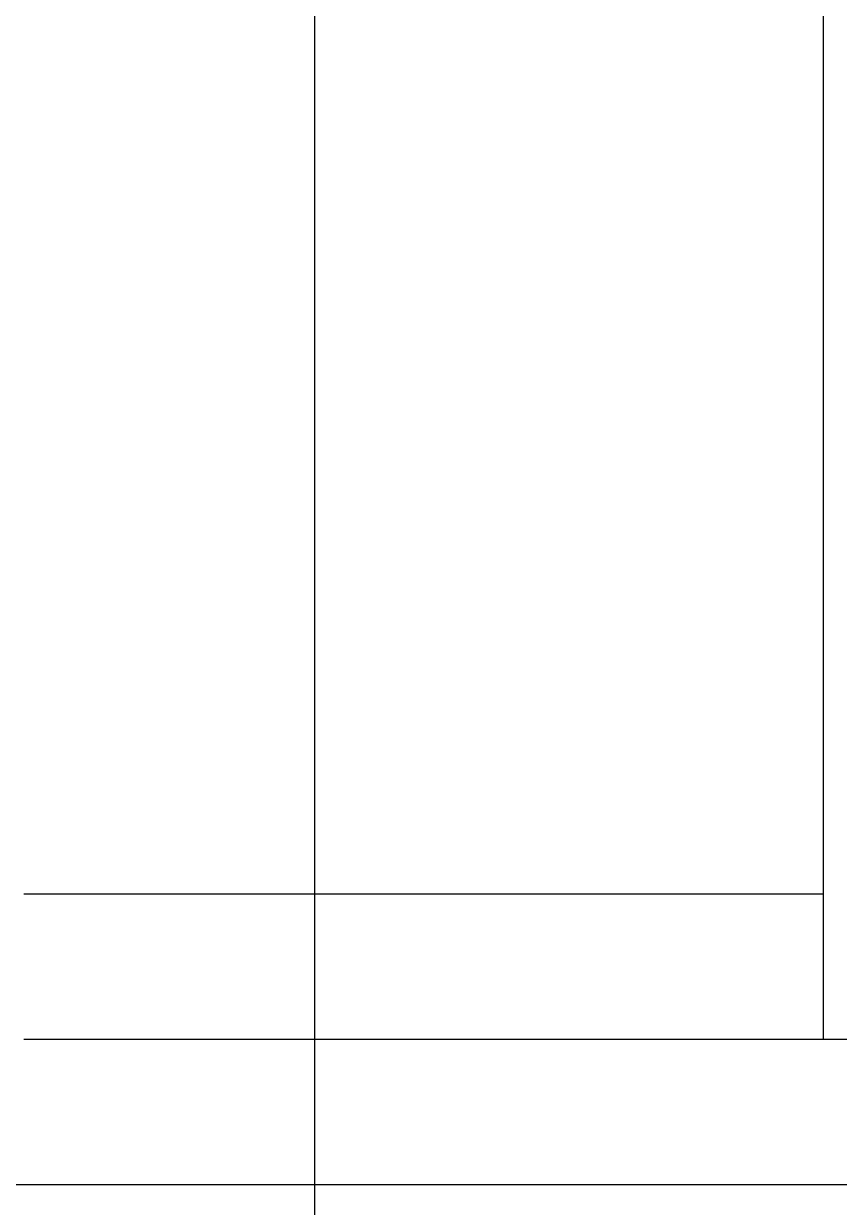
# Model space of a CAD drawing. Extents: x 152195838 to 160350639, y 364657247 to 370318102.
# Drawn here: x 157579422 to 157579702.5, y 365000724.1 to 365001131.2 of the extents above; entities that cross this region are included whole.
import ezdxf

# ---------------------------------------------------------------- set-up
doc = ezdxf.new("R2010")
doc.units = 0
doc.header["$MEASUREMENT"] = 0
doc.layers.add('4A.TEC 마감선 1', color=6, linetype='CONTINUOUS')
doc.layers.add('4A.TEC 벽체 3', color=4, linetype='CONTINUOUS')

# ---------------------------------------------------------------- blocks, each defined once
blk = doc.blocks.new('zw$BB1D')
at = {"layer": '4A.TEC 마감선 1'}
blk.add_line((2811.999999940395, 427.0000000596046), (2812, 702), dxfattribs=at)
at = {"layer": '4A.TEC 벽체 3', "linetype": 'Continuous'}
for p, q in [((2712, 326.9999995827675), (2712, 801.9999996721745)), ((2712, 326.9999995827675), (2712, 801.9999996721745)), ((2761.999999940395, 427.0000000596046), (2762, 801.9999996423721))]:
    blk.add_line(p, q, dxfattribs=at)
at = {"layer": '4A.TEC 벽체 3'}
for p, q in [((262, 702.0000000298023), (-412.9999999403954, 702)), ((3437, 702.0000000298023), (2762, 702))]:
    blk.add_line(p, q, dxfattribs=at)

msp = doc.modelspace()

# ---------------------------------------------------------------- linework, layer by layer
at = {"layer": '4A.TEC 벽체 3'}
msp.add_lwpolyline([(157579522.004577, 365070131.8958187), (157579522.004577, 364983031.8958186)], dxfattribs=at)

# ---------------------------------------------------------------- block references
at = {"layer": '4A.TEC 벽체 3', "xscale": -1, "rotation": 269.9999999957312}
for p in [(157578995.0045776, 365001194.8958184), (157578995.0045774, 364998019.8958184)]:
    msp.add_blockref('zw$BB1D', p, dxfattribs=at)

doc.saveas('drawing.dxf')
